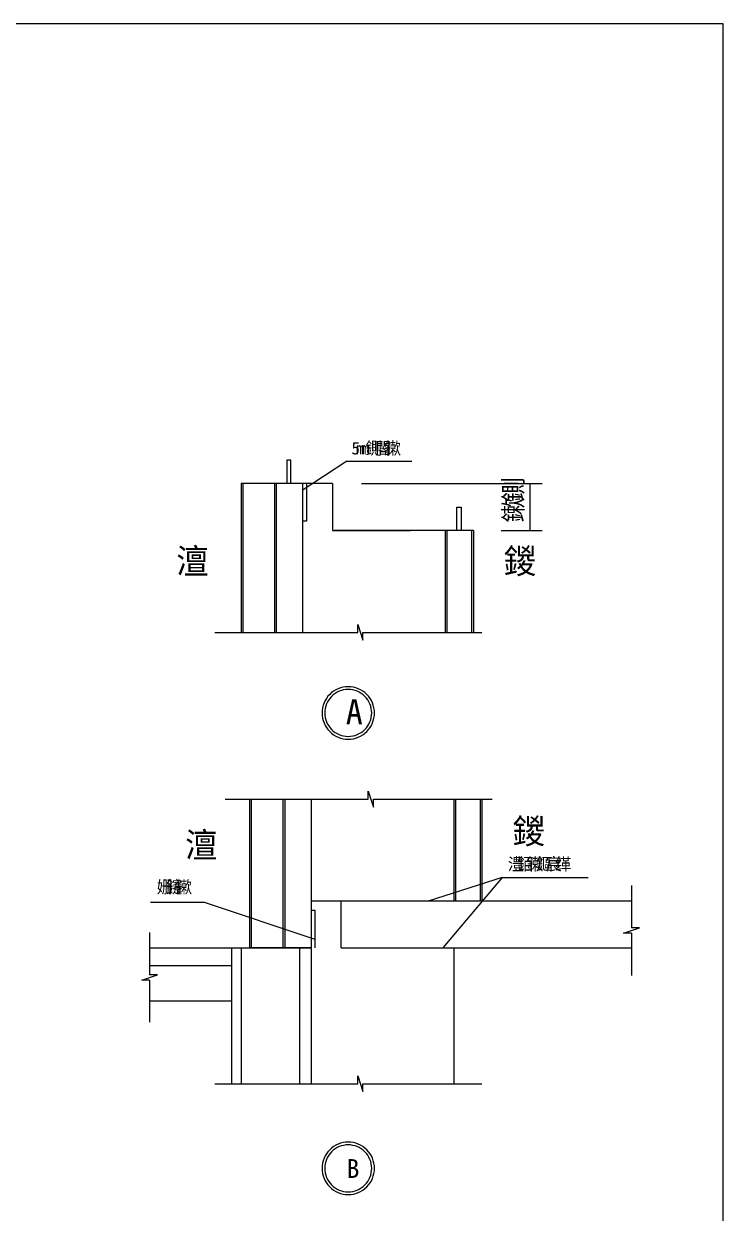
# Model space of a CAD drawing. Header units: metres. Extents: x 0 to 420, y 0 to 297.
# Drawn here: x 308.3 to 420, y 107 to 297 of the extents above; entities that cross this region are included whole.
import ezdxf

# ---------------------------------------------------------------- set-up
doc = ezdxf.new("R2010")
doc.units = ezdxf.units.M
doc.layers.add(' ', color=7, linetype='Continuous')

msp = doc.modelspace()

# ---------------------------------------------------------------- linework, layer by layer
at = {"layer": ' '}
for p, q in [((359.87, 227.16), (352.73, 222.45)), ((359.87, 227.16), (370.26, 227.16)), ((384.71, 160.66), (372.88, 156.88)), ((384.71, 160.66), (398.45, 160.66)), ((328.48, 156.7), (336.99, 156.7)), ((328.35, 149.38), (354.21, 149.38)), ((341.46, 149.38), (341.46, 127.7)), ((342.96, 149.38), (342.96, 127.7)), ((352.33, 149.38), (352.33, 127.7)), ((328.35, 146.57), (341.46, 146.57)), ((328.35, 140.95), (341.46, 140.95))]:
    msp.add_line(p, q, dxfattribs=at)
for p, q in [((420, 297), (0, 297)), ((420, 0), (420, 297)), ((350.28, 227.28), (350.28, 223.55)), ((350.93, 227.28), (350.28, 227.28)), ((350.93, 223.55), (350.93, 227.28)), ((342.96, 223.55), (342.96, 199.79)), ((357.58, 223.55), (342.96, 223.55)), ((343.24, 223.55), (343.24, 199.79)), ((348.3, 223.55), (348.3, 199.79)), ((348.58, 223.55), (348.58, 199.79)), ((352.8, 223.55), (352.8, 199.79)), ((353.4, 223.55), (353.4, 217.55)), ((357.58, 223.55), (357.58, 216.05)), ((362.19, 223.55), (391.08, 223.55)), ((389.08, 223.55), (389.08, 216.05)), ((377.46, 216.05), (377.46, 219.78)), ((377.46, 219.78), (378.11, 219.78)), ((378.11, 219.78), (378.11, 216.05)), ((353.4, 217.55), (352.8, 217.55)), ((357.58, 216.05), (370.05, 216.05)), ((380.08, 216.05), (357.86, 216.05)), ((375.58, 216.05), (375.58, 199.79)), ((375.87, 216.05), (375.87, 199.79)), ((379.8, 216.05), (379.8, 199.79)), ((380.08, 216.05), (380.08, 199.79)), ((384.52, 216.05), (391.08, 216.05)), ((338.76, 199.79), (361.6, 199.79)), ((361.6, 201.06), (362.44, 198.53)), ((361.6, 199.79), (361.6, 201.06)), ((362.44, 199.79), (381.42, 199.79)), ((362.44, 198.53), (362.44, 199.79)), ((340.45, 173.14), (363.28, 173.14)), ((344.37, 149.38), (344.37, 173.14)), ((344.65, 149.38), (344.65, 173.14)), ((349.71, 149.38), (349.71, 173.14)), ((349.99, 149.38), (349.99, 173.14)), ((354.21, 127.7), (354.21, 173.14)), ((363.28, 174.41), (364.13, 171.88)), ((363.28, 173.14), (363.28, 174.41)), ((364.13, 173.14), (383.11, 173.14)), ((364.13, 171.88), (364.13, 173.14)), ((376.99, 156.88), (376.99, 173.14)), ((377.27, 156.88), (377.27, 173.14)), ((381.21, 156.88), (381.21, 173.14)), ((381.49, 156.88), (381.49, 173.14)), ((384.71, 160.66), (375.21, 149.38)), ((405.35, 159.36), (405.35, 152.6)), ((354.81, 150.74), (336.99, 156.7)), ((405.35, 156.88), (354.21, 156.88)), ((358.98, 149.38), (358.98, 156.88)), ((354.81, 155.38), (354.21, 155.38)), ((354.81, 149.38), (354.81, 155.38)), ((404.09, 151.76), (406.61, 152.6)), ((406.61, 152.6), (405.35, 152.6)), ((328.35, 151.86), (328.35, 145.1)), ((405.35, 151.76), (404.09, 151.76)), ((405.35, 151.76), (405.35, 145)), ((354.21, 149.38), (344.37, 149.38)), ((358.98, 149.38), (405.35, 149.38)), ((376.99, 127.7), (376.99, 149.38)), ((327.09, 144.26), (329.62, 145.1)), ((329.62, 145.1), (328.35, 145.1)), ((328.35, 144.26), (327.09, 144.26)), ((328.35, 144.26), (328.35, 137.5)), ((338.76, 127.7), (361.6, 127.7)), ((361.6, 128.96), (362.44, 126.44)), ((361.6, 127.7), (361.6, 128.96)), ((362.44, 127.7), (381.42, 127.7)), ((362.44, 126.44), (362.44, 127.7))]:
    msp.add_line(p, q)
for points in [[(364.29, 186.92), (364.27, 187.33), (364.2, 187.74), (364.1, 188.14), (363.97, 188.52), (363.79, 188.9), (363.58, 189.25), (363.33, 189.58), (363.06, 189.88), (362.75, 190.16), (362.42, 190.41), (362.07, 190.62), (361.7, 190.79), (361.31, 190.93), (360.91, 191.03), (360.5, 191.09), (360.09, 191.11), (359.68, 191.09), (359.28, 191.03), (358.88, 190.93), (358.49, 190.79), (358.12, 190.62), (357.76, 190.41), (357.43, 190.16), (357.13, 189.88), (356.85, 189.58), (356.61, 189.25), (356.4, 188.9), (356.22, 188.52), (356.08, 188.14), (355.98, 187.74), (355.92, 187.33), (355.9, 186.92), (355.92, 186.51), (355.98, 186.1), (356.08, 185.7), (356.22, 185.32), (356.4, 184.94), (356.61, 184.59), (356.85, 184.26), (357.13, 183.96), (357.43, 183.68), (357.76, 183.43), (358.12, 183.22), (358.49, 183.05), (358.88, 182.91), (359.28, 182.81), (359.68, 182.75), (360.09, 182.73), (360.5, 182.75), (360.91, 182.81), (361.31, 182.91), (361.7, 183.05), (362.07, 183.22), (362.42, 183.43), (362.75, 183.68), (363.06, 183.96), (363.33, 184.26), (363.58, 184.59), (363.79, 184.94), (363.97, 185.32), (364.1, 185.7), (364.2, 186.1), (364.27, 186.51), (364.29, 186.92)], [(363.84, 186.92), (363.82, 187.29), (363.77, 187.65), (363.68, 188.01), (363.56, 188.36), (363.4, 188.69), (363.21, 189), (362.99, 189.3), (362.74, 189.57), (362.47, 189.82), (362.18, 190.04), (361.86, 190.23), (361.53, 190.38), (361.18, 190.51), (360.82, 190.6), (360.46, 190.65), (360.09, 190.67), (359.73, 190.65), (359.36, 190.6), (359, 190.51), (358.66, 190.38), (358.33, 190.23), (358.01, 190.04), (357.71, 189.82), (357.44, 189.57), (357.19, 189.3), (356.98, 189), (356.79, 188.69), (356.63, 188.36), (356.5, 188.01), (356.42, 187.65), (356.36, 187.29), (356.34, 186.92), (356.36, 186.55), (356.42, 186.19), (356.5, 185.83), (356.63, 185.49), (356.79, 185.15), (356.98, 184.84), (357.19, 184.54), (357.44, 184.27), (357.71, 184.02), (358.01, 183.8), (358.33, 183.61), (358.66, 183.46), (359, 183.33), (359.36, 183.24), (359.73, 183.19), (360.09, 183.17), (360.46, 183.19), (360.82, 183.24), (361.18, 183.33), (361.53, 183.46), (361.86, 183.61), (362.18, 183.8), (362.47, 184.02), (362.74, 184.27), (362.99, 184.54), (363.21, 184.84), (363.4, 185.15), (363.56, 185.49), (363.68, 185.83), (363.77, 186.19), (363.82, 186.55), (363.84, 186.92)], [(364.29, 114.18), (364.27, 114.59), (364.2, 114.99), (364.1, 115.39), (363.97, 115.78), (363.79, 116.15), (363.58, 116.51), (363.33, 116.84), (363.06, 117.14), (362.75, 117.42), (362.42, 117.66), (362.07, 117.87), (361.7, 118.05), (361.31, 118.19), (360.91, 118.29), (360.5, 118.35), (360.09, 118.37), (359.68, 118.35), (359.28, 118.29), (358.88, 118.19), (358.49, 118.05), (358.12, 117.87), (357.76, 117.66), (357.43, 117.42), (357.13, 117.14), (356.85, 116.84), (356.61, 116.51), (356.4, 116.15), (356.22, 115.78), (356.08, 115.39), (355.98, 114.99), (355.92, 114.59), (355.9, 114.18), (355.92, 113.77), (355.98, 113.36), (356.08, 112.96), (356.22, 112.57), (356.4, 112.2), (356.61, 111.85), (356.85, 111.52), (357.13, 111.21), (357.43, 110.94), (357.76, 110.69), (358.12, 110.48), (358.49, 110.3), (358.88, 110.16), (359.28, 110.06), (359.68, 110), (360.09, 109.98), (360.5, 110), (360.91, 110.06), (361.31, 110.16), (361.7, 110.3), (362.07, 110.48), (362.42, 110.69), (362.75, 110.94), (363.06, 111.21), (363.33, 111.52), (363.58, 111.85), (363.79, 112.2), (363.97, 112.57), (364.1, 112.96), (364.2, 113.36), (364.27, 113.77), (364.29, 114.18)], [(363.84, 114.18), (363.82, 114.54), (363.77, 114.91), (363.68, 115.26), (363.56, 115.61), (363.4, 115.94), (363.21, 116.26), (362.99, 116.56), (362.74, 116.83), (362.47, 117.07), (362.18, 117.29), (361.86, 117.48), (361.53, 117.64), (361.18, 117.76), (360.82, 117.85), (360.46, 117.91), (360.09, 117.93), (359.73, 117.91), (359.36, 117.85), (359, 117.76), (358.66, 117.64), (358.33, 117.48), (358.01, 117.29), (357.71, 117.07), (357.44, 116.83), (357.19, 116.56), (356.98, 116.26), (356.79, 115.94), (356.63, 115.61), (356.5, 115.26), (356.42, 114.91), (356.36, 114.54), (356.34, 114.18), (356.36, 113.81), (356.42, 113.44), (356.5, 113.09), (356.63, 112.74), (356.79, 112.41), (356.98, 112.09), (357.19, 111.8), (357.44, 111.52), (357.71, 111.28), (358.01, 111.06), (358.33, 110.87), (358.66, 110.71), (359, 110.59), (359.36, 110.5), (359.73, 110.44), (360.09, 110.43), (360.46, 110.44), (360.82, 110.5), (361.18, 110.59), (361.53, 110.71), (361.86, 110.87), (362.18, 111.06), (362.47, 111.28), (362.74, 111.52), (362.99, 111.8), (363.21, 112.09), (363.4, 112.41), (363.56, 112.74), (363.68, 113.09), (363.77, 113.44), (363.82, 113.81), (363.84, 114.18)]]:
    msp.add_lwpolyline(points)

# ---------------------------------------------------------------- texts
for s, height, p in [('5', 1.99, (360.6, 228.21)), ('鍘', 1.99, (362.87, 228.21)), ('閽', 1.99, (364.38, 228.21)), ('鏉', 1.99, (365.89, 228.21)), ('m', 1.99, (361.35, 228.21)), ('m', 1.99, (362.11, 228.21)), ('澶', 3.98, (332.64, 209.19)), ('鍐', 3.98, (384.96, 209.19)), ('A', 3.98, (359.7, 185.12)), ('鍐', 3.98, (386.37, 166.04)), ('澶', 3.98, (334.05, 163.84)), ('澧', 1.99, (385.58, 161.79)), ('銆', 1.99, (387.09, 161.79)), ('鏉', 1.99, (388.6, 161.79)), ('鏂', 1.99, (390.12, 161.79)), ('宸', 1.99, (391.63, 161.79)), ('缂', 1.99, (393.14, 161.79)), ('姗', 1.99, (329.49, 158.13)), ('鑳', 1.99, (331, 158.13)), ('鏉', 1.99, (332.51, 158.13)), ('B', 3, (359.83, 112.65))]:
    msp.add_text(s, height=height, dxfattribs=at).set_placement(p)
for s, p in [('鍘', (387.96, 220.63)), ('鏉', (387.96, 217.36))]:
    msp.add_text(s, height=3, rotation=90).set_placement(p)

doc.saveas('drawing.dxf')
